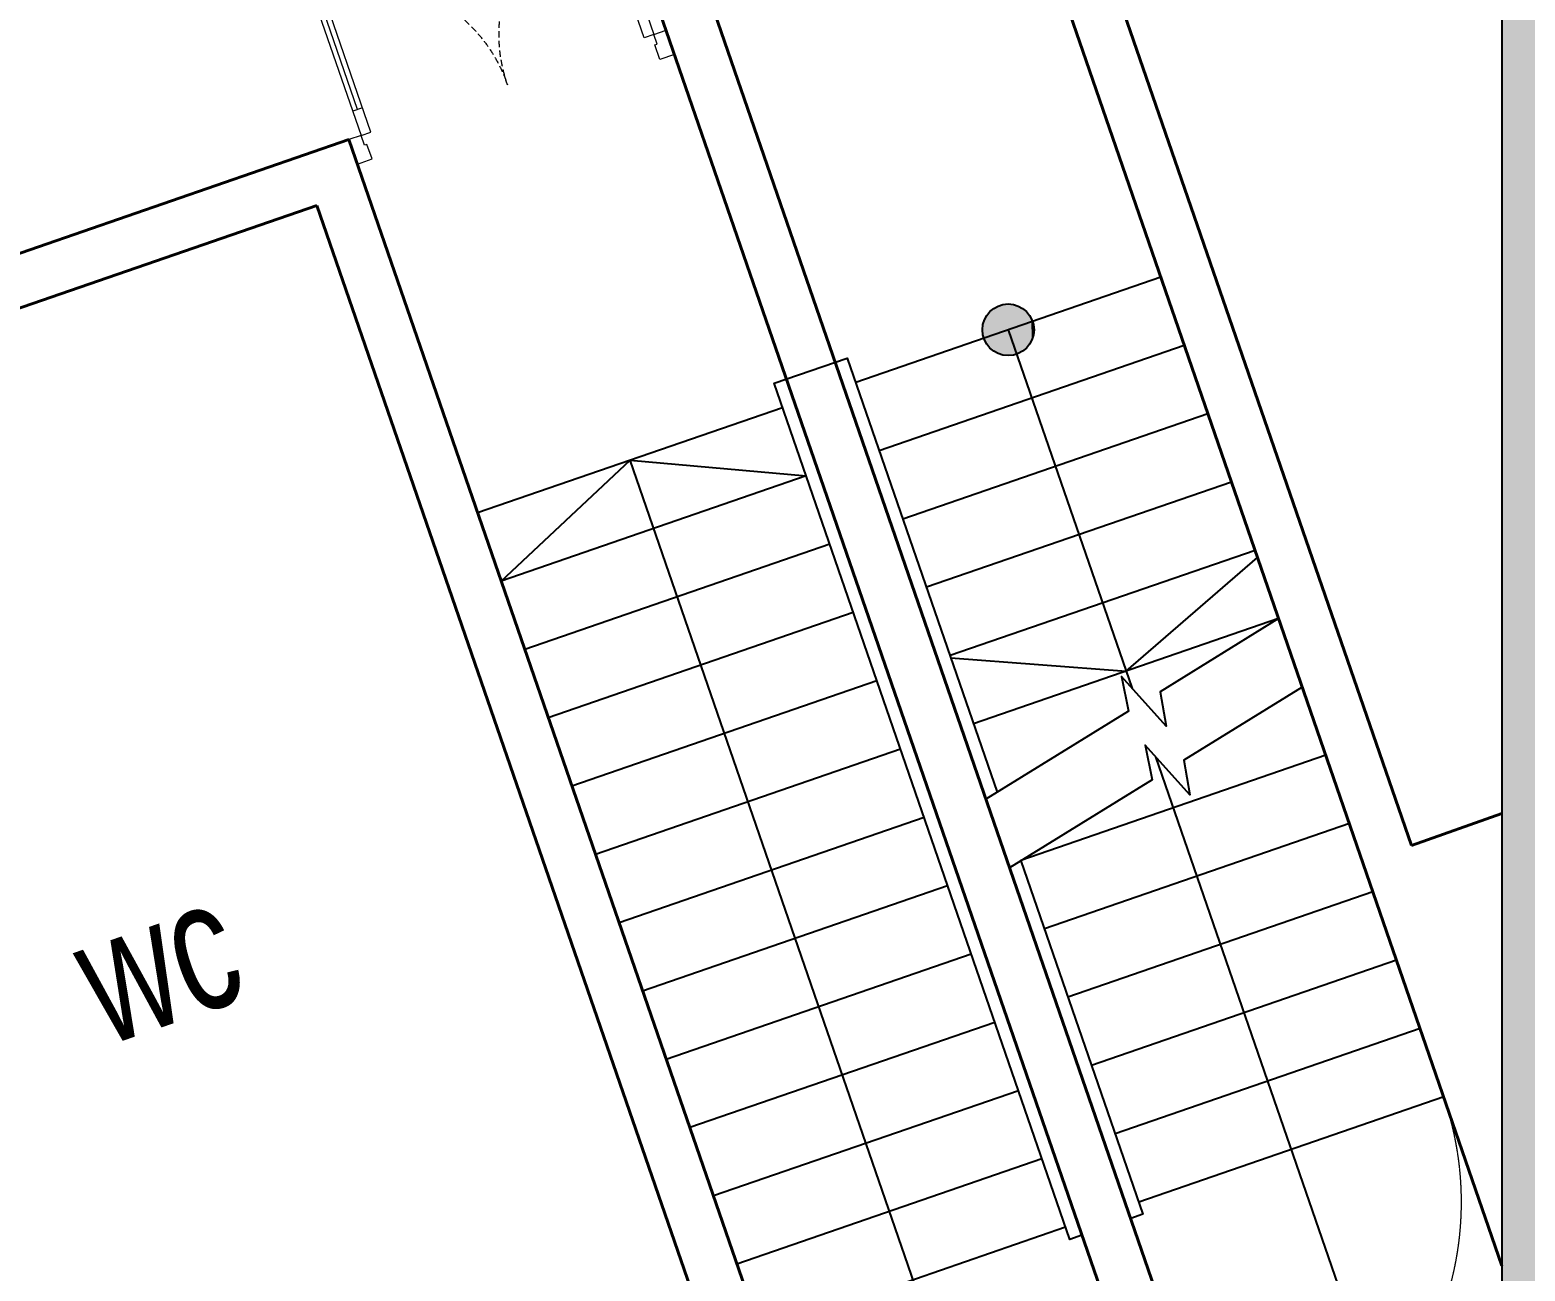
# Model space of a CAD drawing. Header units: millimetres. Extents: x -11451263 to 11578383104, y -507 to 1450429.
# Drawn here: x 11442979 to 11448773, y 1035396 to 1040205 of the extents above; entities that cross this region are included whole.
import ezdxf

# ---------------------------------------------------------------- set-up
doc = ezdxf.new("R2010")
doc.units = ezdxf.units.MM
doc.header["$MEASUREMENT"] = 0
doc.linetypes.add('Xref_ST_MBDV Cot vach 30.7.2022$0$HIDDEN', pattern=[0.375, 0.25, -0.125])
doc.linetypes.add('Xref_ST_MBDV Cot vach 30.7.2022$0$HIDDEN2', pattern=[0.1875, 0.125, -0.0625])
doc.layers.get('0').update_dxf_attribs({"linetype": 'CONTINUOUS', "lineweight": 13})
for name, color, linetype, lineweight in [('CUA', 37, 'CONTINUOUS', 13), ('DO DIEN TICH THONG THUY', 141, 'CONTINUOUS', 13), ('KT-Chu viet', 255, 'CONTINUOUS', 20), ('KT-Net cat', 1, 'CONTINUOUS', 40), ('KT-Net manh', 251, 'CONTINUOUS', 13), ('KT-Vat lieu', 250, 'CONTINUOUS', 9)]:
    doc.layers.add(name, color=color, linetype=linetype, lineweight=lineweight)
for name, color, linetype in [('KT-Net cot vach', 6, 'CONTINUOUS'), ('Xref_ST_MBDV Cot vach 30.7.2022$0$A-FLOR-STRS-ARROW', 8, 'CONTINUOUS'), ('Xref_ST_MBDV Cot vach 30.7.2022$0$KT-Net manh', 139, 'CONTINUOUS'), ('Xref_ST_MBDV Cot vach 30.7.2022$0$KT-Thay', 7, 'CONTINUOUS')]:
    doc.layers.add(name, color=color, linetype=linetype)
doc.styles.add('Xref_ST_MBDV Cot vach 30.7.2022$0$Arial', font='arial.ttf', dxfattribs={"width": 0.7})

# ---------------------------------------------------------------- blocks, each defined once
blk = doc.blocks.new('*U334')
for p, q in [((-1209.974693997053, 499.9873469985267), (-1249.974693997053, 499.9873469985267)), ((-1229.974693997053, 100.0000000000002), (-1229.974693997053, 499.9873469985267)), ((-90.00000000000003, 499.9873469985265), (-50.00000000000002, 499.9873469985265)), ((-70, 100), (-70.00000000000003, 499.9873469985265)), ((-1209.974693997053, 100.0000000000002), (-1249.974693997053, 100.0000000000002)), ((-90, 100), (-50, 100))]:
    blk.add_line(p, q)
for points in [[(-1249.974693997053, 1.70526660383111e-13), (-1209.974693997053, 1.70526660383111e-13), (-1209.974693997053, 599.9873469985267), (-1249.974693997053, 599.9873469985267)], [(-50, 0), (-90, 0), (-90.00000000000003, 599.9873469985265), (-49.99999999999979, 599.9873469985265)], [(-1299.974693997053, -100.0000000004901), (-1239.974693997053, -100.00000000049), (-1239.974693997053, -39.99999999999983), (-1249.974693997053, -39.99999999999983), (-1249.974693997053, 1.70526660383111e-13), (-1299.974693997053, 1.98948369813515e-13)], [(0, -100.0000000004902), (-60, -100.0000000004902), (-60, -40), (-50, -40), (-50, 0), (0, 0)]]:
    blk.add_lwpolyline(points, close=True)
at = {"linetype": 'Xref_ST_MBDV Cot vach 30.7.2022$0$HIDDEN2', "ltscale": 200}
for centre, radius, start, end in [((-1249.974693998022, -1.047545274733451e-09), 599.9873469997151, 7.016709298534867e-15, 89.99996073224838), ((-49.99999999984114, -2.539824079746055e-10), 599.987346998927, 90.00003926775162, 180)]:
    blk.add_arc(centre, radius, start, end, dxfattribs=at)

msp = doc.modelspace()

# ---------------------------------------------------------------- hatches: boundary and pattern name
at = {"layer": 'DO DIEN TICH THONG THUY'}
h = msp.add_hatch(dxfattribs=at)
h.set_pattern_fill('ANSI31', color=256, scale=2000)
h.set_pattern_definition([(45, (0, 0), (-176.7766952966369, 176.7766952966369), [])])
h.paths.add_polyline_path([(11445746.8335596, 1052596.410248968), (11446246.14283573, 1051150.177136151), (11447692.37594856, 1051649.48641216), (11447193.0666693, 1053095.719534426)], flags=16)
h.paths.add_polyline_path([(11437097.79248558, 1049610.345002287), (11437597.10176171, 1048164.11188947), (11439043.33487455, 1048663.421165479), (11438544.02559528, 1050109.654287744)], flags=16)
h.paths.add_polyline_path([(11429444.99365325, 1046968.230525373), (11429944.30292938, 1045521.997412556), (11431390.53604221, 1046021.306688565), (11430891.22676295, 1047467.53981083)], flags=16)
edge = h.paths.add_edge_path()
edge.add_arc((11420539.18812135, 1034072.541282242), 11776.7628631257, 29.73094968226357, 89.84349345905673)
edge.add_line((11420571.35695024, 1045849.260209888), (11420641.97164882, 1046735.838034321))
edge.add_line((11420641.97164882, 1046735.838034321), (11420680.28523676, 1047208.523427251))
edge.add_arc((11423650.2071781, 1046908.875863672), 2984.999999998171, 112.85602851880569, 174.2386911395925, ccw=False)
edge.add_line((11422490.78280763, 1049659.504906122), (11425428.54898127, 1050680.738418265))
edge.add_line((11425428.54898127, 1050680.738418265), (11428345.05876566, 1051687.65798315))
edge.add_line((11428345.05876566, 1051687.65798315), (11428346.00952582, 1051685.161649561))
edge.add_line((11428346.00952582, 1051685.161649561), (11431181.15813558, 1052663.991401884))
edge.add_line((11431181.15813558, 1052663.991401884), (11431455.38853356, 1051870.008349868))
edge.add_line((11431455.38853356, 1051870.008349868), (11438937.04374924, 1054453.035798696))
edge.add_line((11438937.04374924, 1054453.035798696), (11442004.18068296, 1055511.959087627))
edge.add_line((11442004.18068296, 1055511.959087627), (11447591.77876947, 1057441.0678698))
edge.add_line((11447591.77876947, 1057441.0678698), (11450968.29464907, 1047681.313296042))
edge.add_line((11450968.29464907, 1047681.313296042), (11440620.05195405, 1044108.601869262))
edge.add_line((11440620.05195405, 1044108.601869262), (11440440.5616897, 1044628.489594584))
edge.add_line((11440440.5616897, 1044628.489594584), (11438994.32856754, 1044129.180315355))
edge.add_line((11438994.32856754, 1044129.180315355), (11439418.57828137, 1042900.354785623))
edge.add_line((11439418.57828137, 1042900.354785623), (11433208.28289554, 1040756.261924397))
edge.add_line((11433208.28289554, 1040756.261924397), (11432784.03318141, 1041985.087452318))
edge.add_line((11432784.03318141, 1041985.087452318), (11431337.80005913, 1041485.778173048))
edge.add_line((11431337.80005913, 1041485.778173048), (11431762.0497829, 1040256.952647441))
edge.add_line((11431762.0497829, 1040256.952647441), (11430765.70213, 1039912.96547619))
at = {"layer": 'KT-Vat lieu'}
h = msp.add_hatch(dxfattribs=at)
h.set_pattern_fill('BTCT', color=256, scale=30)
h.set_pattern_definition([(49.99999999999999, (11491756.15174879, 1015288.920648109), (215.178054780226, -18.82564049477853), [22.5, -247.5]), (355, (11491756.15174879, 1015288.920648109), (-41.6254000839, 225.6576401100035), [18, -198]), (100.4514, (11491774.08325279, 1015287.351846109), (173.5528145142065, 206.8318626182861), [19.122057, -210.3426336]), (46.18420000000001, (11491756.15174879, 1015348.920648109), (320.1723145876933, -49.65570429870542), [33.75, -371.25]), (96.6356, (11491782.83277229, 1015344.782656009), (280.398811664611, 292.2353612701325), [28.6830864, -315.5139]), (351.1842, (11491756.15174879, 1015348.920648109), (280.3985835400882, 292.2355802775974), [27, -297]), (21, (11491786.15174879, 1015333.920648109), (179.0721156355385, -120.7856671996016), [22.5, -247.5]), (326.0000000000001, (11491786.15174879, 1015333.920648109), (72.99459957647451, 217.5450135140559), [18, -198]), (71.4514, (11491801.07441869, 1015323.855166309), (252.066788574447, 96.75914901298572), [19.122057, -210.3426336]), (37.50000000000001, (11491756.15174879, 1015288.920648109), (3.647956595187201, 99.86815614939344), [0, -195.6, 0, -201, 0, -198.75]), (7.499999999999999, (11491756.15174879, 1015288.920648109), (78.92086123264458, 118.3235135647081), [0, -114.6, 0, -191.1, 0, -75.75]), (327.5, (11491689.25174879, 1015288.920648109), (160.1467308517227, -6.766461520313927), [0, -75, 0, -234, 0, -310.5]), (317.5, (11491659.25174879, 1015288.920648109), (174.9558508027159, 30.03149469969532), [0, -97.5, 0, -155.4, 0, -220.5]), (45, (11491756.15174879, 1015288.920648109), (-79.5495128834866, 79.5495128834866), []), (45, (11491809.18475729, 1015288.920648109), (-79.5495128834866, 79.5495128834866), [])])
h.paths.add_polyline_path([(11454833.10186881, 1034909.335226902), (11455133.10186881, 1034909.335226902), (11455133.10186881, 1036059.335226902), (11454833.10186881, 1036059.335226902)], flags=17)
h.paths.add_polyline_path([(11455133.10186881, 1038509.335226902), (11454833.10186881, 1038509.335226902), (11454833.10186881, 1037359.335226902), (11455133.10186881, 1037359.335226902)], flags=17)
h.paths.add_polyline_path([(11454833.10186881, 1039809.335226902), (11455133.10186881, 1039809.335226902), (11455133.10186881, 1040309.335226902), (11457633.10186882, 1040309.335226903), (11457633.10186882, 1033109.335226903), (11455133.10186881, 1033109.335226902), (11455133.10186881, 1033609.335226902), (11454833.10186881, 1033609.335226902), (11454833.10186881, 1032759.335226902), (11457983.10186882, 1032759.335226903), (11457983.10186881, 1043459.335226903), (11454833.10186881, 1043459.335226902), (11454833.10186881, 1042534.335226903), (11455133.10186881, 1042534.335226903), (11455133.10186881, 1043109.335226902), (11457633.10186881, 1043109.335226903), (11457633.10186881, 1040659.335226903), (11455133.10186881, 1040659.335226902), (11455133.10186881, 1041234.335226903), (11454833.10186881, 1041234.335226903)])
h.paths.add_polyline_path([(11451533.10186881, 1033109.335226901), (11449033.10186881, 1033109.3352269), (11449033.10186881, 1040309.3352269), (11451533.10186881, 1040309.335226901), (11451533.10186881, 1039809.335226902), (11451833.10186881, 1039809.335226902), (11451833.10186881, 1040659.335226901), (11448683.10186881, 1040659.3352269), (11448683.10186881, 1032759.3352269), (11451833.10186881, 1032759.335226901), (11451833.10186881, 1033609.335226902), (11451533.10186881, 1033609.335226902)])
h.paths.add_polyline_path([(11451533.10186881, 1034909.335226902), (11451833.10186881, 1034909.335226902), (11451833.10186881, 1036059.335226902), (11451533.10186881, 1036059.335226902)], flags=17)
h.paths.add_polyline_path([(11451533.10186881, 1037359.335226902), (11451833.10186881, 1037359.335226902), (11451833.10186881, 1038509.335226902), (11451533.10186881, 1038509.335226902)], flags=17)
at = {"layer": 'Xref_ST_MBDV Cot vach 30.7.2022$0$KT-Net manh'}
h = msp.add_hatch(color=256, dxfattribs=at)
edge = h.paths.add_edge_path(flags=0)
edge.add_arc((11446769.81359403, 1039043.223970838), 99.99999999995354, 199.0471379559378, 559.0471379559376)
msp.add_hatch(color=256, dxfattribs=at).paths.add_polyline_path([(11446767.98625336, 1039143.207239684), (11446709.56656516, 1039123.037952581), (11446674.1592541, 1039072.382425371), (11446675.28870957, 1039010.589347735), (11446712.52351803, 1038961.261575099), (11446771.64124808, 1038943.240639951), (11446830.06093626, 1038963.409927052), (11446865.46824731, 1039014.065454256), (11446864.3387917, 1039075.858531835), (11446827.10398335, 1039125.186304521)], flags=0)

# ---------------------------------------------------------------- linework, layer by layer
at = {"layer": 'KT-Net cat'}
for p, q in [((11448332.43640248, 1037045.132473891), (11445467.55880229, 1045343.157438166)), ((11445802.13595136, 1043766.498873937), (11448683.10186902, 1035416.451898443)), ((11445291.16473039, 1041261.707046364), (11447652.48056039, 1034417.730464178)), ((11445102.15440767, 1041196.322611602), (11447463.41723793, 1034352.499642471)), ((11444215.61159604, 1039780.009462165), (11442323.95093974, 1039127.34675956)), ((11444215.61159604, 1039780.009462165), (11446234.50564194, 1033928.49930138)), ((11444090.79115485, 1039525.374457775), (11442389.18176145, 1038938.2834371)), ((11444090.79115485, 1039525.374457774), (11446133.08677676, 1033609.931471776)), ((11448332.43640153, 1037045.13247251), (11448683.10186806, 1037168.452343703))]:
    msp.add_line(p, q, dxfattribs=at)
at = {"layer": 'KT-Net cot vach'}
msp.add_lwpolyline([(11451833.10186881, 1039809.335226902), (11451833.10186881, 1040659.335226901), (11448683.10186881, 1040659.3352269), (11448683.10186881, 1032759.3352269), (11451833.10186881, 1032759.335226901), (11451833.10186881, 1033609.335226902), (11451533.10186881, 1033609.335226902), (11451533.10186881, 1033109.335226901), (11449033.10186881, 1033109.3352269), (11449033.10186881, 1040309.3352269), (11451533.10186881, 1040309.335226901), (11451533.10186881, 1039809.335226902)], close=True, dxfattribs=at)
at = {"layer": 'KT-Net manh', "linetype": 'Xref_ST_MBDV Cot vach 30.7.2022$0$HIDDEN'}
msp.add_lwpolyline([(11448457.20643074, 1036071.17953826, -0.4141313066799707), (11447683.83839901, 1034481.774760249), (11447399.7380973, 1034383.689662692, -0.4141313427087546), (11445810.50529212, 1035157.410922672, -1.000029217103996)], format="xyb", dxfattribs=at)
at = {"layer": 'Xref_ST_MBDV Cot vach 30.7.2022$0$A-FLOR-STRS-ARROW'}
for points in [[(11447817.51584909, 1037923.861893745), (11447358.25811667, 1037640.513306059), (11447381.35429664, 1037506.897486984), (11447208.40282072, 1037699.523780999), (11447235.39610146, 1037564.711036396), (11446683.68643554, 1037224.333561372)], [(11447909.18782418, 1037658.336993079), (11447449.93009176, 1037374.988405393), (11447473.02627173, 1037241.372586319), (11447300.0747958, 1037433.998880333), (11447327.06807655, 1037299.18613573), (11446775.35840757, 1036958.808658825)]]:
    msp.add_lwpolyline(points, dxfattribs=at)
at = {"layer": 'Xref_ST_MBDV Cot vach 30.7.2022$0$KT-Net manh'}
for p, q in [((11446865.46809132, 1039014.065486764), (11446864.33863497, 1039075.858564375)), ((11446865.46824763, 1039014.0654544), (11446864.33879211, 1039075.858532008))]:
    msp.add_line(p, q, dxfattribs=at)
for points in [[(11446769.8137244, 1039043.224015865), (11447249.54311789, 1037653.703397358)], [(11444805.27157818, 1038068.751711564), (11445304.67622044, 1038537.388034113), (11445986.83458235, 1038476.684127735)], [(11447220.33220433, 1035057.051001623), (11446582.30699064, 1034836.773990447), (11445304.67621869, 1038537.388039169)], [(11446547.5318071, 1037771.912700383), (11447226.69865062, 1037719.873660065), (11447735.93428258, 1038160.166397389)], [(11447341.21509301, 1037388.178496651), (11448047.44387258, 1035342.609757424), (11447409.38228955, 1035122.320189802)]]:
    msp.add_lwpolyline(points, dxfattribs=at)
msp.add_circle((11446769.81375066, 1039043.223939799), 99.9999999999528, dxfattribs=at)
at = {"layer": 'Xref_ST_MBDV Cot vach 30.7.2022$0$KT-Thay', "extrusion": (-1.212119764351398e-08, -4.224228195072243e-09, 1)}
for p, q in [((11447360.59585544, 1039247.190441096), (11446179.03284602, 1038839.258023116)), ((11447451.97271699, 1038982.520327229), (11446270.40970443, 1038574.58790816)), ((11445895.45772413, 1038741.354242754), (11444713.89471674, 1038333.421825471)), ((11447543.34957853, 1038717.850213361), (11446361.78656284, 1038309.917793216)), ((11445986.83458235, 1038476.684127735), (11444805.27157818, 1038068.751711564)), ((11447634.72644016, 1038453.180099525), (11446453.16342125, 1038045.247678268)), ((11446078.21144079, 1038212.01401279), (11444896.64843983, 1037804.081597739)), ((11447726.10330162, 1038188.509985626), (11446544.54027965, 1037780.577563316)), ((11446169.58829927, 1037947.343897869), (11444988.0253014, 1037539.41148388)), ((11447817.48016316, 1037923.839871754), (11446635.91713809, 1037515.907448376)), ((11446260.96515757, 1037682.673782882), (11445079.40216284, 1037274.741369974)), ((11446352.34201601, 1037418.003667941), (11445170.77902447, 1037010.071256138)), ((11448000.23388625, 1037394.49964402), (11446818.67085488, 1036986.567218466)), ((11446443.71887449, 1037153.333553022), (11445262.15588603, 1036745.401142279)), ((11448091.61074779, 1037129.829530151), (11446910.04771328, 1036721.897103517)), ((11446535.0957329, 1036888.663438066), (11445353.53274755, 1036480.731028402)), ((11448182.98760937, 1036865.159416294), (11447001.42457177, 1036457.226988598)), ((11446626.4725912, 1036623.993323083), (11445444.9096091, 1036216.060914537)), ((11448274.36447091, 1036600.489302426), (11447092.80143331, 1036192.55687473)), ((11446717.84944971, 1036359.323208171), (11445536.28647075, 1035951.390800705)), ((11448365.74133245, 1036335.819188558), (11447184.17829485, 1035927.886760862)), ((11446809.22631126, 1036094.653094304), (11445627.66333229, 1035686.720686838)), ((11448457.11819399, 1036071.149074691), (11447275.55515639, 1035663.216646994)), ((11446900.6031728, 1035829.982980436), (11445719.04019384, 1035422.050572971)), ((11446991.98003434, 1035565.312866569), (11445810.41705538, 1035157.380459104))]:
    msp.add_line(p, q, dxfattribs=at)
at = {"layer": 'Xref_ST_MBDV Cot vach 30.7.2022$0$KT-Thay'}
for points in [[(11447055.63855087, 1035534.39481696), (11447008.29732775, 1035518.050349013), (11445862.82349542, 1038835.87823005), (11446146.3986188, 1038933.782006268), (11446727.29401587, 1037251.237273602)], [(11446818.96598792, 1036985.712371059), (11447291.87245109, 1035615.954125225), (11447244.68863702, 1035599.664002455)]]:
    msp.add_lwpolyline(points, dxfattribs=at)

# ---------------------------------------------------------------- block references
at = {"layer": 'CUA', "xscale": -1, "rotation": 19.0471379539868}
msp.add_blockref('*U334', (11444215.61159604, 1039780.009462165), dxfattribs=at)

# ---------------------------------------------------------------- texts
at = {"layer": 'KT-Chu viet', "insert": (11443390.32862042, 1036834.53798573), "char_height": 500, "width": 1924.744968354702, "attachment_point": 2, "rotation": 19.04713795363252, "style": 'Xref_ST_MBDV Cot vach 30.7.2022$0$Arial'}
msp.add_mtext('wc', dxfattribs=at)

doc.saveas('drawing.dxf')
